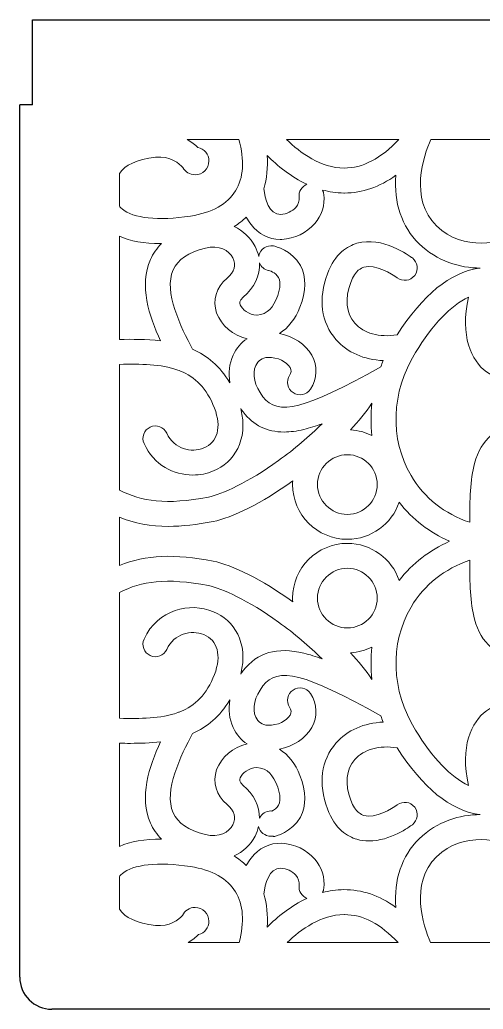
# Model space of a CAD drawing. Header units: millimetres. Extents: x 6889 to 10209, y 7111 to 8493.
# Drawn here: x 9050 to 9194.2, y 8002.8 to 8310.8 of the extents above; entities that cross this region are included whole.
import ezdxf

# ---------------------------------------------------------------- set-up
doc = ezdxf.new("R2010")
doc.units = ezdxf.units.MM
doc.layers.add('Layer 1', color=7, linetype='Continuous')

msp = doc.modelspace()

# ---------------------------------------------------------------- linework, layer by layer
at = {"color": 3}
for p, q in [((9053.99, 8284.34), (9053.99, 8310.84)), ((9053.99, 8310.84), (9357.99, 8310.84)), ((9053.99, 8284.34), (9049.99, 8284.34)), ((9049.99, 8012.84), (9049.99, 8284.34)), ((9351.99, 8002.84), (9059.99, 8002.84))]:
    msp.add_line(p, q, dxfattribs=at)
msp.add_arc((9059.99, 8012.84), 10, 180, 270, dxfattribs=at)
at = {"layer": 'Layer 1', "lineweight": 0}
for points, knots in [([(9100.78, 8264.81), (9101.51, 8263.49), (9102.92, 8262.59), (9104.54, 8262.59), (9106.92, 8262.59), (9108.85, 8264.51), (9108.85, 8266.89), (9108.85, 8268.96), (9107.39, 8270.68), (9105.45, 8271.09), (9104.58, 8271.89), (9103.46, 8272.79), (9102.08, 8273.59), (9102.08, 8273.59), (9118.19, 8273.59), (9118.19, 8273.59), (9119.97, 8267.12), (9119.63, 8261.61), (9117.16, 8257.58), (9114.64, 8253.46), (9109.8, 8250.75), (9103.15, 8249.74), (9093.06, 8248.2), (9085.28, 8249.01), (9081.82, 8251.95), (9081.51, 8252.22), (9081.24, 8252.51), (9080.99, 8252.81), (9080.99, 8252.81), (9080.99, 8262.96), (9080.99, 8262.96), (9082.74, 8265.75), (9086.28, 8267.26), (9092.25, 8268.04), (9096.78, 8268.63), (9099.75, 8265.95), (9100.78, 8264.81)], [0, 0, 0, 0, 1, 1, 1, 2, 2, 2, 3, 3, 3, 4, 4, 4, 5, 5, 5, 6, 6, 6, 7, 7, 7, 8, 8, 8, 9, 9, 9, 10, 10, 10, 11, 11, 11, 12, 12, 12, 12]), ([(9150.92, 8264.68), (9143.73, 8264.73), (9137.31, 8269.39), (9132.98, 8273.59), (9132.98, 8273.59), (9167.94, 8273.59), (9167.94, 8273.59), (9162.44, 8267.63), (9156.72, 8264.64), (9150.92, 8264.68)], [0, 0, 0, 0, 1, 1, 1, 2, 2, 2, 3, 3, 3, 3]), ([(9202.21, 8273.59), (9202.21, 8273.59), (9202.21, 8270.8), (9202.21, 8270.8), (9198.78, 8268.25), (9196.71, 8265.98), (9196.47, 8261.61), (9196.35, 8259.47), (9197.99, 8257.64), (9200.13, 8257.52), (9200.2, 8257.52), (9200.27, 8257.51), (9200.34, 8257.51), (9202.39, 8257.51), (9204.1, 8259.11), (9204.22, 8261.18), (9204.26, 8262.01), (9204.29, 8262.47), (9205.55, 8263.55), (9205.73, 8263.53), (9205.91, 8263.51), (9206.09, 8263.51), (9206.28, 8263.51), (9206.46, 8263.53), (9206.64, 8263.55), (9207.9, 8262.47), (9207.92, 8262.01), (9207.97, 8261.18), (9208.08, 8259.11), (9209.8, 8257.51), (9211.84, 8257.51), (9211.91, 8257.51), (9211.99, 8257.52), (9212.06, 8257.52), (9214.2, 8257.64), (9215.84, 8259.47), (9215.72, 8261.61), (9215.48, 8265.98), (9213.4, 8268.25), (9209.97, 8270.8), (9209.97, 8270.8), (9209.97, 8273.59), (9209.97, 8273.59), (9209.97, 8273.59), (9234.26, 8273.59), (9234.26, 8273.59), (9236.51, 8268.47), (9241.07, 8255.17), (9232.46, 8246.66), (9224.25, 8238.55), (9211.52, 8241.45), (9208.6, 8243.92), (9208.58, 8243.94), (9208.57, 8243.95), (9208.55, 8243.96), (9208.49, 8244.01), (9208.43, 8244.06), (9208.37, 8244.1), (9208.32, 8244.13), (9208.28, 8244.17), (9208.24, 8244.19), (9208.17, 8244.24), (9208.11, 8244.27), (9208.05, 8244.31), (9208, 8244.34), (9207.95, 8244.37), (9207.9, 8244.39), (9207.84, 8244.42), (9207.78, 8244.45), (9207.72, 8244.48), (9207.66, 8244.51), (9207.61, 8244.53), (9207.55, 8244.56), (9207.5, 8244.58), (9207.44, 8244.6), (9207.38, 8244.62), (9207.32, 8244.64), (9207.26, 8244.66), (9207.19, 8244.68), (9207.14, 8244.7), (9207.08, 8244.71), (9207.03, 8244.72), (9206.96, 8244.74), (9206.89, 8244.76), (9206.83, 8244.77), (9206.77, 8244.78), (9206.72, 8244.79), (9206.66, 8244.8), (9206.6, 8244.81), (9206.53, 8244.82), (9206.46, 8244.82), (9206.4, 8244.83), (9206.34, 8244.83), (9206.28, 8244.83), (9206.22, 8244.84), (9206.16, 8244.84), (9206.09, 8244.84), (9206.03, 8244.84), (9205.96, 8244.84), (9205.9, 8244.83), (9205.84, 8244.83), (9205.78, 8244.83), (9205.72, 8244.82), (9205.66, 8244.82), (9205.59, 8244.81), (9205.52, 8244.8), (9205.47, 8244.79), (9205.41, 8244.78), (9205.36, 8244.77), (9205.29, 8244.76), (9205.22, 8244.74), (9205.15, 8244.72), (9205.1, 8244.71), (9205.05, 8244.7), (9204.99, 8244.68), (9204.93, 8244.66), (9204.86, 8244.64), (9204.8, 8244.62), (9204.74, 8244.6), (9204.69, 8244.58), (9204.63, 8244.56), (9204.58, 8244.53), (9204.52, 8244.51), (9204.46, 8244.48), (9204.4, 8244.45), (9204.34, 8244.42), (9204.28, 8244.39), (9204.23, 8244.37), (9204.19, 8244.34), (9204.14, 8244.31), (9204.07, 8244.27), (9204.01, 8244.24), (9203.95, 8244.19), (9203.9, 8244.17), (9203.86, 8244.13), (9203.82, 8244.1), (9203.76, 8244.06), (9203.69, 8244.01), (9203.63, 8243.96), (9203.62, 8243.95), (9203.6, 8243.94), (9203.58, 8243.92), (9200.67, 8241.45), (9187.93, 8238.56), (9179.73, 8246.66), (9171.11, 8255.17), (9175.68, 8268.47), (9177.93, 8273.59), (9177.93, 8273.59), (9202.21, 8273.59), (9202.21, 8273.59)], [0, 0, 0, 0, 1, 1, 1, 2, 2, 2, 3, 3, 3, 4, 4, 4, 5, 5, 5, 6, 6, 6, 7, 7, 7, 8, 8, 8, 9, 9, 9, 10, 10, 10, 11, 11, 11, 12, 12, 12, 13, 13, 13, 14, 14, 14, 15, 15, 15, 16, 16, 16, 17, 17, 17, 18, 18, 18, 19, 19, 19, 20, 20, 20, 21, 21, 21, 22, 22, 22, 23, 23, 23, 24, 24, 24, 25, 25, 25, 26, 26, 26, 27, 27, 27, 28, 28, 28, 29, 29, 29, 30, 30, 30, 31, 31, 31, 32, 32, 32, 33, 33, 33, 34, 34, 34, 35, 35, 35, 36, 36, 36, 37, 37, 37, 38, 38, 38, 39, 39, 39, 40, 40, 40, 41, 41, 41, 42, 42, 42, 43, 43, 43, 44, 44, 44, 45, 45, 45, 46, 46, 46, 47, 47, 47, 48, 48, 48, 49, 49, 49, 50, 50, 50, 50]), ([(9126.96, 8268.6), (9130.17, 8265.39), (9134.39, 8261.94), (9139.38, 8259.63), (9137.78, 8259.01), (9136.72, 8257.37), (9136.92, 8255.59), (9137.05, 8254.45), (9136.7, 8253.39), (9135.89, 8252.45), (9134.8, 8251.17), (9133.01, 8250.33), (9131.22, 8250.25), (9127.56, 8250.09), (9126.33, 8255.26), (9125.92, 8258.23), (9126.93, 8261.38), (9127.27, 8264.86), (9126.96, 8268.6)], [0, 0, 0, 0, 1, 1, 1, 2, 2, 2, 3, 3, 3, 4, 4, 4, 5, 5, 5, 6, 6, 6, 6]), ([(9131.03, 8242.48), (9131.21, 8242.48), (9131.39, 8242.49), (9131.57, 8242.49), (9135.49, 8242.67), (9139.31, 8244.5), (9141.79, 8247.4), (9143.99, 8249.97), (9145, 8253.18), (9144.64, 8256.44), (9144.58, 8256.95), (9144.42, 8257.43), (9144.19, 8257.85), (9146.32, 8257.28), (9148.54, 8256.93), (9150.86, 8256.91), (9150.92, 8256.91), (9150.99, 8256.91), (9151.06, 8256.91), (9156.62, 8256.91), (9161.97, 8258.76), (9167.06, 8262.42), (9166.37, 8253.83), (9168.84, 8246.5), (9174.27, 8241.14), (9179.89, 8235.59), (9186.94, 8233.59), (9193.34, 8233.56), (9193.2, 8233.54), (9193.06, 8233.52), (9192.91, 8233.5), (9184.02, 8232.25), (9175.46, 8225.27), (9167.44, 8212.76), (9161.92, 8211.88), (9157.06, 8213.2), (9154.25, 8216.42), (9151.55, 8219.5), (9151.11, 8223.99), (9153, 8229.06), (9154.48, 8233.04), (9156.43, 8233.6), (9157.07, 8233.79), (9160.66, 8234.83), (9165.92, 8231.7), (9167.47, 8230.53), (9169.17, 8229.23), (9171.61, 8229.55), (9172.91, 8231.26), (9174.21, 8232.96), (9173.89, 8235.39), (9172.18, 8236.7), (9171.26, 8237.4), (9162.9, 8243.55), (9154.93, 8241.25), (9152.04, 8240.42), (9148.09, 8238.1), (9145.73, 8231.78), (9142.83, 8224.02), (9143.81, 8216.55), (9148.41, 8211.3), (9151.95, 8207.26), (9157.18, 8204.99), (9163.13, 8204.75), (9162.85, 8204.11), (9162.59, 8203.46), (9162.34, 8202.81), (9138.65, 8189.52), (9130.35, 8187.45), (9125.68, 8193.49), (9123.06, 8196.89), (9122.22, 8200.52), (9123.46, 8203.19), (9124.18, 8204.76), (9125.49, 8205.67), (9127.15, 8205.75), (9130.29, 8205.9), (9133.15, 8204.26), (9134.1, 8202.59), (9134.58, 8201.75), (9134.54, 8201.02), (9133.96, 8200.15), (9132.78, 8198.36), (9133.26, 8195.96), (9135.05, 8194.77), (9136.83, 8193.58), (9139.24, 8194.07), (9140.43, 8195.85), (9142.63, 8199.17), (9142.78, 8203.02), (9140.85, 8206.42), (9138.92, 8209.82), (9135.09, 8212.31), (9130.82, 8213.18), (9133.53, 8214.91), (9135.73, 8217.71), (9137.21, 8221.41), (9139.21, 8226.42), (9139.25, 8230.77), (9137.32, 8234.32), (9134.69, 8239.16), (9129.53, 8240.3), (9128.95, 8240.42), (9126.85, 8240.84), (9124.81, 8239.47), (9124.39, 8237.36), (9124.38, 8237.29), (9124.36, 8237.21), (9124.35, 8237.13), (9124.13, 8238.2), (9123.75, 8239.26), (9123.23, 8240.28), (9121.8, 8243.06), (9119.48, 8245.16), (9116.69, 8246.44), (9118.09, 8247.32), (9119.37, 8248.32), (9120.5, 8249.43), (9120.94, 8248.58), (9121.42, 8247.8), (9121.96, 8247.1), (9124.24, 8244.11), (9127.45, 8242.48), (9131.03, 8242.48)], [0, 0, 0, 0, 1, 1, 1, 2, 2, 2, 3, 3, 3, 4, 4, 4, 5, 5, 5, 6, 6, 6, 7, 7, 7, 8, 8, 8, 9, 9, 9, 10, 10, 10, 11, 11, 11, 12, 12, 12, 13, 13, 13, 14, 14, 14, 15, 15, 15, 16, 16, 16, 17, 17, 17, 18, 18, 18, 19, 19, 19, 20, 20, 20, 21, 21, 21, 22, 22, 22, 23, 23, 23, 24, 24, 24, 25, 25, 25, 26, 26, 26, 27, 27, 27, 28, 28, 28, 29, 29, 29, 30, 30, 30, 31, 31, 31, 32, 32, 32, 33, 33, 33, 34, 34, 34, 35, 35, 35, 36, 36, 36, 37, 37, 37, 38, 38, 38, 39, 39, 39, 40, 40, 40, 41, 41, 41, 41]), ([(9093.8, 8210.88), (9089.37, 8211.44), (9084.95, 8211.39), (9080.99, 8211.34), (9080.99, 8211.34), (9080.99, 8243.45), (9080.99, 8243.45), (9084.4, 8241.95), (9088.68, 8241.19), (9093.8, 8241.19), (9093.91, 8241.19), (9094.02, 8241.19), (9094.13, 8241.2), (9092.65, 8239.73), (9091.49, 8238.05), (9090.65, 8236.17), (9087.1, 8228.22), (9090.22, 8218.6), (9093.8, 8210.88)], [0, 0, 0, 0, 1, 1, 1, 2, 2, 2, 3, 3, 3, 4, 4, 4, 5, 5, 5, 6, 6, 6, 6]), ([(9114.52, 8230.4), (9111.1, 8227.51), (9109.89, 8223.45), (9111.27, 8219.55), (9112.66, 8215.65), (9116.42, 8212.58), (9120.75, 8211.55), (9118.91, 8210.33), (9117.4, 8208.6), (9116.41, 8206.44), (9115.19, 8203.8), (9114.86, 8200.86), (9115.37, 8197.86), (9112.29, 8203.06), (9108.24, 8206.28), (9103.78, 8208.26), (9100.17, 8215.15), (9094.65, 8226.1), (9097.73, 8233.01), (9099.17, 8236.21), (9102.44, 8238.43), (9107.75, 8239.77), (9112.03, 8240.86), (9115.14, 8239.03), (9116.32, 8236.73), (9117.42, 8234.61), (9116.76, 8232.3), (9114.52, 8230.4)], [0, 0, 0, 0, 1, 1, 1, 2, 2, 2, 3, 3, 3, 4, 4, 4, 5, 5, 5, 6, 6, 6, 7, 7, 7, 8, 8, 8, 9, 9, 9, 9]), ([(9124.6, 8235.16), (9125.07, 8233.99), (9126.11, 8233.07), (9127.45, 8232.8), (9127.47, 8232.8), (9129.61, 8232.26), (9130.5, 8230.61), (9131.47, 8228.84), (9130.76, 8226.2), (9130, 8224.29), (9129.02, 8221.84), (9127.17, 8218.94), (9123.89, 8218.94), (9123.85, 8218.94), (9123.81, 8218.94), (9123.78, 8218.94), (9121.34, 8218.99), (9119.12, 8220.64), (9118.59, 8222.15), (9118.45, 8222.53), (9118.17, 8223.32), (9119.53, 8224.48), (9122.99, 8227.41), (9124.75, 8231.28), (9124.6, 8235.16)], [0, 0, 0, 0, 1, 1, 1, 2, 2, 2, 3, 3, 3, 4, 4, 4, 5, 5, 5, 6, 6, 6, 7, 7, 7, 8, 8, 8, 8]), ([(9202.16, 8198.94), (9203.49, 8198.94), (9204.82, 8199.19), (9206.09, 8199.66), (9207.37, 8199.19), (9208.69, 8198.94), (9210.03, 8198.94), (9212.42, 8198.94), (9214.82, 8199.71), (9216.93, 8201.25), (9221.67, 8204.7), (9225.18, 8212.45), (9222.56, 8224.47), (9227.99, 8221.9), (9233.62, 8216.05), (9239.06, 8207.23), (9246.59, 8195.01), (9247.12, 8180.35), (9240.42, 8168.97), (9236.3, 8161.98), (9229.94, 8157), (9222.1, 8154.4), (9222.17, 8161.26), (9222.05, 8167.66), (9220.64, 8172.76), (9218.56, 8180.33), (9213.75, 8184.42), (9206.36, 8184.92), (9206.33, 8184.92), (9206.31, 8184.92), (9206.29, 8184.92), (9206.22, 8184.93), (9206.16, 8184.92), (9206.09, 8184.92), (9206.03, 8184.92), (9205.96, 8184.93), (9205.9, 8184.92), (9205.87, 8184.92), (9205.85, 8184.92), (9205.83, 8184.92), (9198.44, 8184.42), (9193.63, 8180.33), (9191.54, 8172.76), (9190.13, 8167.66), (9190.02, 8161.26), (9190.09, 8154.4), (9182.24, 8157), (9175.88, 8161.98), (9171.77, 8168.97), (9165.07, 8180.35), (9165.59, 8195.01), (9173.13, 8207.23), (9178.57, 8216.05), (9184.19, 8221.9), (9189.62, 8224.47), (9187, 8212.45), (9190.52, 8204.7), (9195.25, 8201.25), (9197.37, 8199.71), (9199.77, 8198.94), (9202.16, 8198.94)], [0, 0, 0, 0, 1, 1, 1, 2, 2, 2, 3, 3, 3, 4, 4, 4, 5, 5, 5, 6, 6, 6, 7, 7, 7, 8, 8, 8, 9, 9, 9, 10, 10, 10, 11, 11, 11, 12, 12, 12, 13, 13, 13, 14, 14, 14, 15, 15, 15, 16, 16, 16, 17, 17, 17, 18, 18, 18, 19, 19, 19, 20, 20, 20, 20]), ([(9099.21, 8201.79), (9099.46, 8201.66), (9099.73, 8201.55), (9100.01, 8201.48), (9104.49, 8199.63), (9108.19, 8196.22), (9110.58, 8189.96), (9112.85, 8184), (9111.6, 8179.36), (9107.25, 8177.54), (9103.37, 8175.91), (9098, 8177.19), (9095.74, 8182.13), (9094.85, 8184.08), (9092.55, 8184.94), (9090.6, 8184.05), (9088.65, 8183.16), (9087.79, 8180.86), (9088.68, 8178.91), (9091.75, 8172.19), (9097.92, 8169.12), (9103.85, 8169.12), (9106.07, 8169.12), (9108.26, 8169.55), (9110.24, 8170.38), (9116.56, 8173.02), (9121.29, 8179.95), (9118.75, 8189.83), (9119, 8189.47), (9119.27, 8189.1), (9119.54, 8188.75), (9122.76, 8184.58), (9126.95, 8182.51), (9132.25, 8182.51), (9134.16, 8182.51), (9136.21, 8182.78), (9138.41, 8183.32), (9140.19, 8183.75), (9142.09, 8184.35), (9144.09, 8185.11), (9140.08, 8181.1), (9135.52, 8177.22), (9130.56, 8173.66), (9121.11, 8166.88), (9112.81, 8163.06), (9108.77, 8162.28), (9095.47, 8159.73), (9087.92, 8160.89), (9080.99, 8164.44), (9080.99, 8164.44), (9080.99, 8203.58), (9080.99, 8203.58), (9081, 8203.58), (9081.01, 8203.58), (9081.01, 8203.58), (9087.55, 8203.66), (9093.89, 8203.73), (9099.21, 8201.79)], [0, 0, 0, 0, 1, 1, 1, 2, 2, 2, 3, 3, 3, 4, 4, 4, 5, 5, 5, 6, 6, 6, 7, 7, 7, 8, 8, 8, 9, 9, 9, 10, 10, 10, 11, 11, 11, 12, 12, 12, 13, 13, 13, 14, 14, 14, 15, 15, 15, 16, 16, 16, 17, 17, 17, 18, 18, 18, 19, 19, 19, 19]), ([(9159.62, 8181.39), (9157.6, 8182.42), (9155.35, 8183.05), (9152.97, 8183.19), (9155.38, 8185.85), (9157.62, 8188.61), (9159.61, 8191.46), (9159.23, 8188.09), (9159.24, 8184.71), (9159.62, 8181.39)], [0, 0, 0, 0, 1, 1, 1, 2, 2, 2, 3, 3, 3, 3]), ([(9161.24, 8166.17), (9161.24, 8161.05), (9157.07, 8156.88), (9151.95, 8156.88), (9146.83, 8156.88), (9142.66, 8161.05), (9142.66, 8166.17), (9142.66, 8171.3), (9146.83, 8175.46), (9151.95, 8175.46), (9157.07, 8175.46), (9161.24, 8171.3), (9161.24, 8166.17)], [0, 0, 0, 0, 1, 1, 1, 2, 2, 2, 3, 3, 3, 4, 4, 4, 4]), ([(9096.25, 8153.15), (9100.45, 8153.15), (9105.04, 8153.66), (9110.23, 8154.66), (9116.05, 8155.78), (9125.41, 8160.43), (9134.94, 8167.27), (9134.92, 8166.91), (9134.9, 8166.54), (9134.9, 8166.17), (9134.9, 8156.77), (9142.55, 8149.12), (9151.95, 8149.12), (9159.41, 8149.12), (9165.77, 8153.94), (9168.07, 8160.63), (9172.21, 8155.31), (9177.55, 8151.21), (9183.78, 8148.49), (9177.55, 8145.76), (9172.21, 8141.66), (9168.07, 8136.34), (9165.77, 8143.03), (9159.41, 8147.85), (9151.95, 8147.85), (9142.55, 8147.85), (9134.9, 8140.2), (9134.9, 8130.8), (9134.9, 8130.43), (9134.92, 8130.06), (9134.94, 8129.7), (9125.41, 8136.54), (9116.05, 8141.2), (9110.23, 8142.31), (9098.15, 8144.63), (9089.36, 8144.35), (9080.99, 8141.01), (9080.99, 8141.01), (9080.99, 8155.96), (9080.99, 8155.96), (9085.76, 8154.06), (9090.67, 8153.15), (9096.25, 8153.15)], [0, 0, 0, 0, 1, 1, 1, 2, 2, 2, 3, 3, 3, 4, 4, 4, 5, 5, 5, 6, 6, 6, 7, 7, 7, 8, 8, 8, 9, 9, 9, 10, 10, 10, 11, 11, 11, 12, 12, 12, 13, 13, 13, 14, 14, 14, 14]), ([(9206.09, 8097.31), (9202.52, 8098.64), (9198.54, 8098.12), (9195.25, 8095.72), (9190.52, 8092.27), (9187, 8084.53), (9189.62, 8072.51), (9184.19, 8075.07), (9178.57, 8080.93), (9173.13, 8089.74), (9165.59, 8101.96), (9165.07, 8116.62), (9171.77, 8128.01), (9175.88, 8134.99), (9182.24, 8139.97), (9190.09, 8142.58), (9190.02, 8135.71), (9190.13, 8129.31), (9191.54, 8124.21), (9193.62, 8116.69), (9198.38, 8112.6), (9205.7, 8112.06), (9205.71, 8112.06), (9205.72, 8112.06), (9205.73, 8112.06), (9205.76, 8112.06), (9205.79, 8112.05), (9205.83, 8112.05), (9205.91, 8112.05), (9205.99, 8112.04), (9206.07, 8112.04), (9206.08, 8112.04), (9206.08, 8112.04), (9206.09, 8112.04), (9206.09, 8112.04), (9206.09, 8112.04), (9206.09, 8112.04), (9206.09, 8112.04), (9206.09, 8112.04), (9206.1, 8112.04), (9206.1, 8112.04), (9206.11, 8112.04), (9206.11, 8112.04), (9206.19, 8112.04), (9206.28, 8112.05), (9206.36, 8112.05), (9206.39, 8112.05), (9206.42, 8112.06), (9206.46, 8112.06), (9206.46, 8112.06), (9206.47, 8112.06), (9206.48, 8112.06), (9213.8, 8112.6), (9218.57, 8116.69), (9220.64, 8124.21), (9222.05, 8129.31), (9222.17, 8135.71), (9222.1, 8142.58), (9229.94, 8139.97), (9236.31, 8134.99), (9240.42, 8128.01), (9247.12, 8116.62), (9246.59, 8101.96), (9239.06, 8089.74), (9233.62, 8080.93), (9227.99, 8075.07), (9222.56, 8072.51), (9225.18, 8084.53), (9221.67, 8092.27), (9216.93, 8095.72), (9213.64, 8098.12), (9209.66, 8098.64), (9206.09, 8097.31)], [0, 0, 0, 0, 1, 1, 1, 2, 2, 2, 3, 3, 3, 4, 4, 4, 5, 5, 5, 6, 6, 6, 7, 7, 7, 8, 8, 8, 9, 9, 9, 10, 10, 10, 11, 11, 11, 12, 12, 12, 13, 13, 13, 14, 14, 14, 15, 15, 15, 16, 16, 16, 17, 17, 17, 18, 18, 18, 19, 19, 19, 20, 20, 20, 21, 21, 21, 22, 22, 22, 23, 23, 23, 24, 24, 24, 24]), ([(9151.95, 8121.51), (9146.83, 8121.51), (9142.66, 8125.68), (9142.66, 8130.8), (9142.66, 8135.92), (9146.83, 8140.09), (9151.95, 8140.09), (9157.07, 8140.09), (9161.24, 8135.92), (9161.24, 8130.8), (9161.24, 8125.68), (9157.07, 8121.51), (9151.95, 8121.51)], [0, 0, 0, 0, 1, 1, 1, 2, 2, 2, 3, 3, 3, 4, 4, 4, 4]), ([(9081.01, 8093.39), (9081.01, 8093.39), (9081, 8093.39), (9080.99, 8093.39), (9080.99, 8093.39), (9080.99, 8132.53), (9080.99, 8132.53), (9087.92, 8136.09), (9095.47, 8137.24), (9108.77, 8134.69), (9112.81, 8133.92), (9121.11, 8130.1), (9130.56, 8123.31), (9135.52, 8119.75), (9140.08, 8115.87), (9144.09, 8111.87), (9142.09, 8112.62), (9140.19, 8113.23), (9138.41, 8113.66), (9130.1, 8115.68), (9123.93, 8113.9), (9119.54, 8108.23), (9119.27, 8107.87), (9119, 8107.51), (9118.75, 8107.14), (9121.29, 8117.02), (9116.56, 8123.95), (9110.24, 8126.59), (9102.96, 8129.65), (9092.9, 8127.29), (9088.68, 8118.07), (9087.79, 8116.12), (9088.65, 8113.81), (9090.6, 8112.92), (9092.55, 8112.03), (9094.85, 8112.89), (9095.74, 8114.84), (9098, 8119.79), (9103.37, 8121.06), (9107.25, 8119.44), (9111.6, 8117.61), (9112.85, 8112.97), (9110.58, 8107.02), (9108.19, 8100.75), (9104.49, 8097.34), (9100, 8095.49), (9099.71, 8095.41), (9099.42, 8095.31), (9099.15, 8095.16), (9093.84, 8093.24), (9087.52, 8093.32), (9081.01, 8093.39)], [0, 0, 0, 0, 1, 1, 1, 2, 2, 2, 3, 3, 3, 4, 4, 4, 5, 5, 5, 6, 6, 6, 7, 7, 7, 8, 8, 8, 9, 9, 9, 10, 10, 10, 11, 11, 11, 12, 12, 12, 13, 13, 13, 14, 14, 14, 15, 15, 15, 16, 16, 16, 17, 17, 17, 17]), ([(9159.61, 8105.52), (9157.62, 8108.36), (9155.38, 8111.13), (9152.97, 8113.78), (9155.35, 8113.92), (9157.6, 8114.56), (9159.62, 8115.58), (9159.24, 8112.26), (9159.23, 8108.89), (9159.61, 8105.52)], [0, 0, 0, 0, 1, 1, 1, 2, 2, 2, 3, 3, 3, 3]), ([(9167.06, 8034.55), (9161.91, 8038.25), (9156.48, 8040.1), (9150.86, 8040.06), (9148.54, 8040.04), (9146.32, 8039.7), (9144.2, 8039.12), (9144.42, 8039.54), (9144.58, 8040.02), (9144.64, 8040.53), (9145, 8043.79), (9143.99, 8047), (9141.79, 8049.57), (9139.31, 8052.47), (9135.49, 8054.3), (9131.57, 8054.48), (9127.77, 8054.65), (9124.36, 8053.01), (9121.96, 8049.87), (9121.42, 8049.17), (9120.94, 8048.39), (9120.5, 8047.55), (9119.37, 8048.66), (9118.09, 8049.65), (9116.69, 8050.54), (9119.48, 8051.82), (9121.8, 8053.92), (9123.23, 8056.69), (9123.73, 8057.67), (9124.09, 8058.68), (9124.32, 8059.7), (9124.73, 8057.97), (9126.29, 8056.67), (9128.15, 8056.67), (9128.41, 8056.67), (9128.66, 8056.7), (9128.91, 8056.75), (9128.91, 8056.75), (9128.95, 8056.55), (9128.95, 8056.55), (9129.53, 8056.67), (9134.69, 8057.81), (9137.32, 8062.66), (9139.25, 8066.21), (9139.21, 8070.55), (9137.21, 8075.56), (9135.73, 8079.27), (9133.52, 8082.07), (9130.82, 8083.79), (9135.09, 8084.66), (9138.92, 8087.15), (9140.85, 8090.55), (9142.78, 8093.95), (9142.63, 8097.8), (9140.43, 8101.12), (9139.24, 8102.9), (9136.83, 8103.39), (9135.05, 8102.2), (9133.26, 8101.02), (9132.78, 8098.61), (9133.96, 8096.82), (9134.54, 8095.96), (9134.58, 8095.23), (9134.1, 8094.39), (9133.15, 8092.71), (9130.29, 8091.07), (9127.15, 8091.23), (9125.49, 8091.31), (9124.18, 8092.21), (9123.46, 8093.78), (9122.22, 8096.45), (9123.06, 8100.08), (9125.68, 8103.48), (9130.35, 8109.52), (9138.65, 8107.46), (9162.34, 8094.17), (9162.59, 8093.51), (9162.85, 8092.87), (9163.13, 8092.22), (9157.18, 8091.98), (9151.95, 8089.71), (9148.41, 8085.67), (9143.81, 8080.42), (9142.83, 8072.96), (9145.73, 8065.2), (9148.09, 8058.88), (9152.04, 8056.56), (9154.93, 8055.72), (9156.18, 8055.36), (9157.43, 8055.21), (9158.66, 8055.21), (9165.33, 8055.21), (9171.4, 8059.68), (9172.18, 8060.28), (9173.88, 8061.58), (9174.2, 8064), (9172.91, 8065.71), (9171.62, 8067.41), (9169.18, 8067.74), (9167.48, 8066.45), (9165.92, 8065.27), (9160.65, 8062.14), (9157.07, 8063.18), (9156.43, 8063.37), (9154.48, 8063.94), (9153, 8067.91), (9151.11, 8072.98), (9151.55, 8077.48), (9154.25, 8080.55), (9157.07, 8083.77), (9161.92, 8085.09), (9167.44, 8084.21), (9175.46, 8071.7), (9184.02, 8064.72), (9192.91, 8063.47), (9193.06, 8063.45), (9193.2, 8063.43), (9193.34, 8063.42), (9186.95, 8063.39), (9179.89, 8061.38), (9174.27, 8055.83), (9168.84, 8050.47), (9166.37, 8043.14), (9167.06, 8034.55)], [0, 0, 0, 0, 1, 1, 1, 2, 2, 2, 3, 3, 3, 4, 4, 4, 5, 5, 5, 6, 6, 6, 7, 7, 7, 8, 8, 8, 9, 9, 9, 10, 10, 10, 11, 11, 11, 12, 12, 12, 13, 13, 13, 14, 14, 14, 15, 15, 15, 16, 16, 16, 17, 17, 17, 18, 18, 18, 19, 19, 19, 20, 20, 20, 21, 21, 21, 22, 22, 22, 23, 23, 23, 24, 24, 24, 25, 25, 25, 26, 26, 26, 27, 27, 27, 28, 28, 28, 29, 29, 29, 30, 30, 30, 31, 31, 31, 32, 32, 32, 33, 33, 33, 34, 34, 34, 35, 35, 35, 36, 36, 36, 37, 37, 37, 38, 38, 38, 39, 39, 39, 40, 40, 40, 41, 41, 41, 41]), ([(9103.78, 8088.71), (9108.24, 8090.69), (9112.29, 8093.91), (9115.37, 8099.1), (9114.86, 8096.11), (9115.19, 8093.17), (9116.41, 8090.53), (9117.4, 8088.38), (9118.91, 8086.64), (9120.75, 8085.42), (9116.42, 8084.39), (9112.66, 8081.32), (9111.27, 8077.42), (9109.89, 8073.52), (9111.1, 8069.46), (9114.52, 8066.57), (9116.76, 8064.68), (9117.42, 8062.37), (9116.32, 8060.24), (9115.14, 8057.95), (9112.03, 8056.12), (9107.75, 8057.2), (9102.44, 8058.55), (9099.17, 8060.76), (9097.73, 8063.96), (9094.65, 8070.87), (9100.17, 8081.82), (9103.78, 8088.71)], [0, 0, 0, 0, 1, 1, 1, 2, 2, 2, 3, 3, 3, 4, 4, 4, 5, 5, 5, 6, 6, 6, 7, 7, 7, 8, 8, 8, 9, 9, 9, 9]), ([(9080.99, 8085.63), (9082.11, 8085.62), (9083.26, 8085.6), (9084.44, 8085.6), (9087.45, 8085.6), (9090.62, 8085.69), (9093.8, 8086.09), (9090.22, 8078.37), (9087.1, 8068.75), (9090.65, 8060.8), (9091.49, 8058.92), (9092.65, 8057.25), (9094.13, 8055.78), (9088.86, 8055.81), (9084.47, 8055.06), (9080.99, 8053.52), (9080.99, 8053.52), (9080.99, 8085.63), (9080.99, 8085.63)], [0, 0, 0, 0, 1, 1, 1, 2, 2, 2, 3, 3, 3, 4, 4, 4, 5, 5, 5, 6, 6, 6, 6]), ([(9123.78, 8078.03), (9127.12, 8078.1), (9129.01, 8075.16), (9130, 8072.68), (9130.76, 8070.8), (9131.46, 8068.18), (9130.53, 8066.4), (9130.03, 8065.45), (9129.13, 8064.87), (9128.42, 8064.53), (9128.33, 8064.54), (9128.24, 8064.55), (9128.15, 8064.55), (9126.59, 8064.55), (9125.24, 8063.64), (9124.61, 8062.32), (9124.6, 8066.03), (9122.84, 8069.7), (9119.53, 8072.5), (9118.17, 8073.65), (9118.45, 8074.44), (9118.59, 8074.83), (9119.12, 8076.34), (9121.34, 8077.98), (9123.78, 8078.03)], [0, 0, 0, 0, 1, 1, 1, 2, 2, 2, 3, 3, 3, 4, 4, 4, 5, 5, 5, 6, 6, 6, 7, 7, 7, 8, 8, 8, 8]), ([(9209.97, 8023.59), (9209.97, 8023.59), (9209.97, 8026.17), (9209.97, 8026.17), (9213.4, 8028.72), (9215.48, 8030.99), (9215.72, 8035.36), (9215.84, 8037.5), (9214.2, 8039.33), (9212.06, 8039.45), (9209.92, 8039.57), (9208.09, 8037.93), (9207.97, 8035.79), (9207.92, 8034.96), (9207.9, 8034.5), (9206.64, 8033.42), (9206.46, 8033.44), (9206.28, 8033.46), (9206.09, 8033.46), (9205.91, 8033.46), (9205.73, 8033.44), (9205.55, 8033.42), (9204.29, 8034.5), (9204.26, 8034.96), (9204.22, 8035.79), (9204.1, 8037.93), (9202.27, 8039.56), (9200.13, 8039.45), (9197.99, 8039.33), (9196.35, 8037.5), (9196.47, 8035.36), (9196.71, 8030.99), (9198.78, 8028.72), (9202.21, 8026.17), (9202.21, 8026.17), (9202.21, 8023.59), (9202.21, 8023.59), (9202.21, 8023.59), (9177.84, 8023.59), (9177.84, 8023.59), (9175.56, 8028.84), (9171.22, 8041.91), (9179.73, 8050.31), (9187.93, 8058.42), (9200.67, 8055.52), (9203.58, 8053.05), (9203.6, 8053.04), (9203.62, 8053.03), (9203.63, 8053.01), (9203.69, 8052.96), (9203.76, 8052.91), (9203.82, 8052.87), (9203.86, 8052.84), (9203.9, 8052.81), (9203.95, 8052.78), (9204.01, 8052.74), (9204.08, 8052.7), (9204.14, 8052.66), (9204.19, 8052.63), (9204.23, 8052.61), (9204.28, 8052.58), (9204.34, 8052.55), (9204.4, 8052.52), (9204.47, 8052.49), (9204.52, 8052.46), (9204.58, 8052.44), (9204.63, 8052.42), (9204.69, 8052.39), (9204.75, 8052.37), (9204.81, 8052.35), (9204.87, 8052.33), (9204.93, 8052.31), (9204.99, 8052.29), (9205.05, 8052.27), (9205.1, 8052.26), (9205.16, 8052.25), (9205.22, 8052.23), (9205.29, 8052.21), (9205.36, 8052.2), (9205.41, 8052.19), (9205.47, 8052.18), (9205.53, 8052.18), (9205.59, 8052.17), (9205.66, 8052.16), (9205.72, 8052.15), (9205.78, 8052.14), (9205.84, 8052.14), (9205.91, 8052.14), (9205.97, 8052.14), (9206.03, 8052.13), (9206.09, 8052.13), (9206.16, 8052.13), (9206.22, 8052.14), (9206.29, 8052.14), (9206.35, 8052.14), (9206.4, 8052.14), (9206.46, 8052.15), (9206.53, 8052.16), (9206.6, 8052.17), (9206.67, 8052.18), (9206.72, 8052.18), (9206.77, 8052.19), (9206.82, 8052.2), (9206.9, 8052.21), (9206.97, 8052.23), (9207.04, 8052.25), (9207.09, 8052.26), (9207.14, 8052.27), (9207.19, 8052.29), (9207.26, 8052.31), (9207.32, 8052.33), (9207.39, 8052.36), (9207.44, 8052.37), (9207.5, 8052.39), (9207.55, 8052.42), (9207.61, 8052.44), (9207.67, 8052.47), (9207.72, 8052.49), (9207.78, 8052.52), (9207.84, 8052.55), (9207.9, 8052.58), (9207.95, 8052.61), (9208, 8052.63), (9208.05, 8052.66), (9208.11, 8052.7), (9208.18, 8052.74), (9208.24, 8052.78), (9208.28, 8052.81), (9208.32, 8052.84), (9208.36, 8052.87), (9208.43, 8052.92), (9208.49, 8052.96), (9208.55, 8053.01), (9208.57, 8053.03), (9208.59, 8053.04), (9208.6, 8053.05), (9211.52, 8055.52), (9224.25, 8058.42), (9232.46, 8050.31), (9240.96, 8041.91), (9236.62, 8028.84), (9234.35, 8023.59), (9234.35, 8023.59), (9209.97, 8023.59), (9209.97, 8023.59)], [0, 0, 0, 0, 1, 1, 1, 2, 2, 2, 3, 3, 3, 4, 4, 4, 5, 5, 5, 6, 6, 6, 7, 7, 7, 8, 8, 8, 9, 9, 9, 10, 10, 10, 11, 11, 11, 12, 12, 12, 13, 13, 13, 14, 14, 14, 15, 15, 15, 16, 16, 16, 17, 17, 17, 18, 18, 18, 19, 19, 19, 20, 20, 20, 21, 21, 21, 22, 22, 22, 23, 23, 23, 24, 24, 24, 25, 25, 25, 26, 26, 26, 27, 27, 27, 28, 28, 28, 29, 29, 29, 30, 30, 30, 31, 31, 31, 32, 32, 32, 33, 33, 33, 34, 34, 34, 35, 35, 35, 36, 36, 36, 37, 37, 37, 38, 38, 38, 39, 39, 39, 40, 40, 40, 41, 41, 41, 42, 42, 42, 43, 43, 43, 44, 44, 44, 45, 45, 45, 46, 46, 46, 47, 47, 47, 48, 48, 48, 48]), ([(9102.42, 8023.59), (9103.75, 8024.4), (9104.83, 8025.29), (9105.65, 8026.07), (9107.49, 8026.56), (9108.85, 8028.23), (9108.85, 8030.22), (9108.85, 8032.6), (9106.92, 8034.53), (9104.54, 8034.53), (9102.8, 8034.53), (9101.31, 8033.49), (9100.63, 8032), (9099.49, 8030.8), (9096.59, 8028.37), (9092.25, 8028.93), (9086.28, 8029.71), (9082.74, 8031.22), (9080.99, 8034.01), (9080.99, 8034.01), (9080.99, 8044.16), (9080.99, 8044.16), (9081.24, 8044.46), (9081.51, 8044.75), (9081.82, 8045.02), (9085.28, 8047.96), (9093.05, 8048.77), (9103.15, 8047.24), (9109.8, 8046.22), (9114.64, 8043.51), (9117.16, 8039.4), (9119.6, 8035.4), (9119.96, 8029.97), (9118.24, 8023.59), (9118.24, 8023.59), (9102.42, 8023.59), (9102.42, 8023.59)], [0, 0, 0, 0, 1, 1, 1, 2, 2, 2, 3, 3, 3, 4, 4, 4, 5, 5, 5, 6, 6, 6, 7, 7, 7, 8, 8, 8, 9, 9, 9, 10, 10, 10, 11, 11, 11, 12, 12, 12, 12]), ([(9125.92, 8038.74), (9126.33, 8041.71), (9127.57, 8046.87), (9131.22, 8046.72), (9133.01, 8046.65), (9134.8, 8045.8), (9135.89, 8044.52), (9136.7, 8043.58), (9137.05, 8042.52), (9136.92, 8041.39), (9136.72, 8039.6), (9137.78, 8037.97), (9139.38, 8037.35), (9134.39, 8035.03), (9130.17, 8031.58), (9126.96, 8028.38), (9127.27, 8032.12), (9126.93, 8035.59), (9125.92, 8038.74)], [0, 0, 0, 0, 1, 1, 1, 2, 2, 2, 3, 3, 3, 4, 4, 4, 5, 5, 5, 6, 6, 6, 6]), ([(9150.92, 8032.3), (9150.96, 8032.3), (9151, 8032.3), (9151.05, 8032.3), (9156.75, 8032.3), (9162.35, 8029.37), (9167.75, 8023.59), (9167.75, 8023.59), (9133.19, 8023.59), (9133.19, 8023.59), (9137.51, 8027.73), (9143.84, 8032.24), (9150.92, 8032.3)], [0, 0, 0, 0, 1, 1, 1, 2, 2, 2, 3, 3, 3, 4, 4, 4, 4])]:
    msp.add_open_spline(points, degree=3, knots=knots, dxfattribs=at)

doc.saveas('drawing.dxf')
